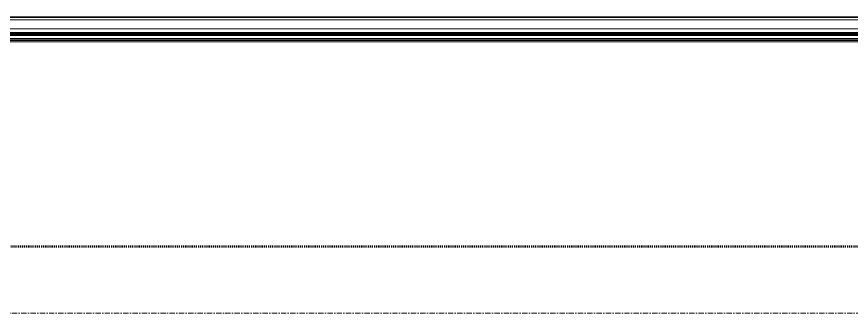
# Model space of a CAD drawing. Header units: inches. Extents: x -4218 to -1830, y 9757 to 12359.
# Drawn here: x -3041.2 to -2962.5, y 10816.2 to 10844.1 of the extents above; entities that cross this region are included whole.
import ezdxf

# ---------------------------------------------------------------- set-up
doc = ezdxf.new("R2010")
doc.units = ezdxf.units.IN
doc.header["$MEASUREMENT"] = 0
doc.linetypes.add('Dash 1_16_', pattern=[0.125, 0.0625, -0.0625])
doc.linetypes.add('Grid Line 1_2_', pattern=[0.875, 0.5, -0.125, 0.125, -0.125])
for name, color, linetype, lineweight in [('A-WALL-1', 113, 'Continuous', 9), ('C-PROP-LINE-1', 91, 'Dash 1_16_', 50), ('S-GRID-1', 1, 'Grid Line 1_2_', 9)]:
    doc.layers.add(name, color=color, linetype=linetype, lineweight=lineweight)

# ---------------------------------------------------------------- blocks, each defined once
blk = doc.blocks.new('Basic Wall _ EXT - FIBER CEMENT - SMALL - ___-2145933-BACKGROUND - ROOF PLAN')
at = {"layer": 'A-WALL-1'}
for p, q in [((-3408.952, 10843.861), (-2075.452, 10843.861)), ((-2075.452, 10843.861), (-3408.952, 10843.861)), ((-2075.248, 10844.065), (-3408.748, 10844.065)), ((-2075.248, 10844.065), (-3408.748, 10844.065)), ((-2075.17, 10844.144), (-3408.67, 10844.144)), ((-2075.17, 10844.144), (-3408.67, 10844.144)), ((-2076.674, 10842.639), (-3410.174, 10842.639)), ((-3409.822, 10842.991), (-2076.322, 10842.991)), ((-2076.322, 10842.991), (-3409.822, 10842.991)), ((-2077.423, 10841.89), (-3410.923, 10841.89)), ((-2077.296, 10842.017), (-3410.796, 10842.017)), ((-2077.229, 10842.084), (-3410.729, 10842.084)), ((-3410.442, 10842.371), (-2076.942, 10842.371)), ((-2076.863, 10842.45), (-3410.363, 10842.45)), ((-2076.829, 10842.485), (-3410.329, 10842.485)), ((-2076.801, 10842.512), (-3410.301, 10842.512)), ((-2076.796, 10842.518), (-3410.296, 10842.518)), ((-2076.793, 10842.52), (-3410.293, 10842.52)), ((-3410.273, 10842.518), (-2076.806, 10842.518)), ((-2076.732, 10842.582), (-3410.232, 10842.582)), ((-2076.721, 10842.593), (-3410.221, 10842.593)), ((-2077.533, 10841.78), (-3411.033, 10841.78))]:
    blk.add_line(p, q, dxfattribs=at)
blk = doc.blocks.new('Family - ___-2835903-BACKGROUND - ROOF PLAN')
at = {"layer": 'C-PROP-LINE-1'}
blk.add_line((-2096.449, 10822.489), (-3400.924, 10822.489), dxfattribs=at)

msp = doc.modelspace()

# ---------------------------------------------------------------- linework, layer by layer
at = {"layer": 'A-WALL-1'}
msp.add_line((-2076.795, 10842.514), (-3410.299, 10842.514), dxfattribs=at)
at = {"layer": 'S-GRID-1'}
msp.add_line((-1830.198, 10816.189), (-4168.714, 10816.189), dxfattribs=at)

# ---------------------------------------------------------------- block references
at = {"layer": 'A-WALL-1'}
msp.add_blockref('Basic Wall _ EXT - FIBER CEMENT - SMALL - ___-2145933-BACKGROUND - ROOF PLAN', (0, 0), dxfattribs=at)
at = {"layer": 'C-PROP-LINE-1'}
msp.add_blockref('Family - ___-2835903-BACKGROUND - ROOF PLAN', (0, 0), dxfattribs=at)

doc.saveas('drawing.dxf')
